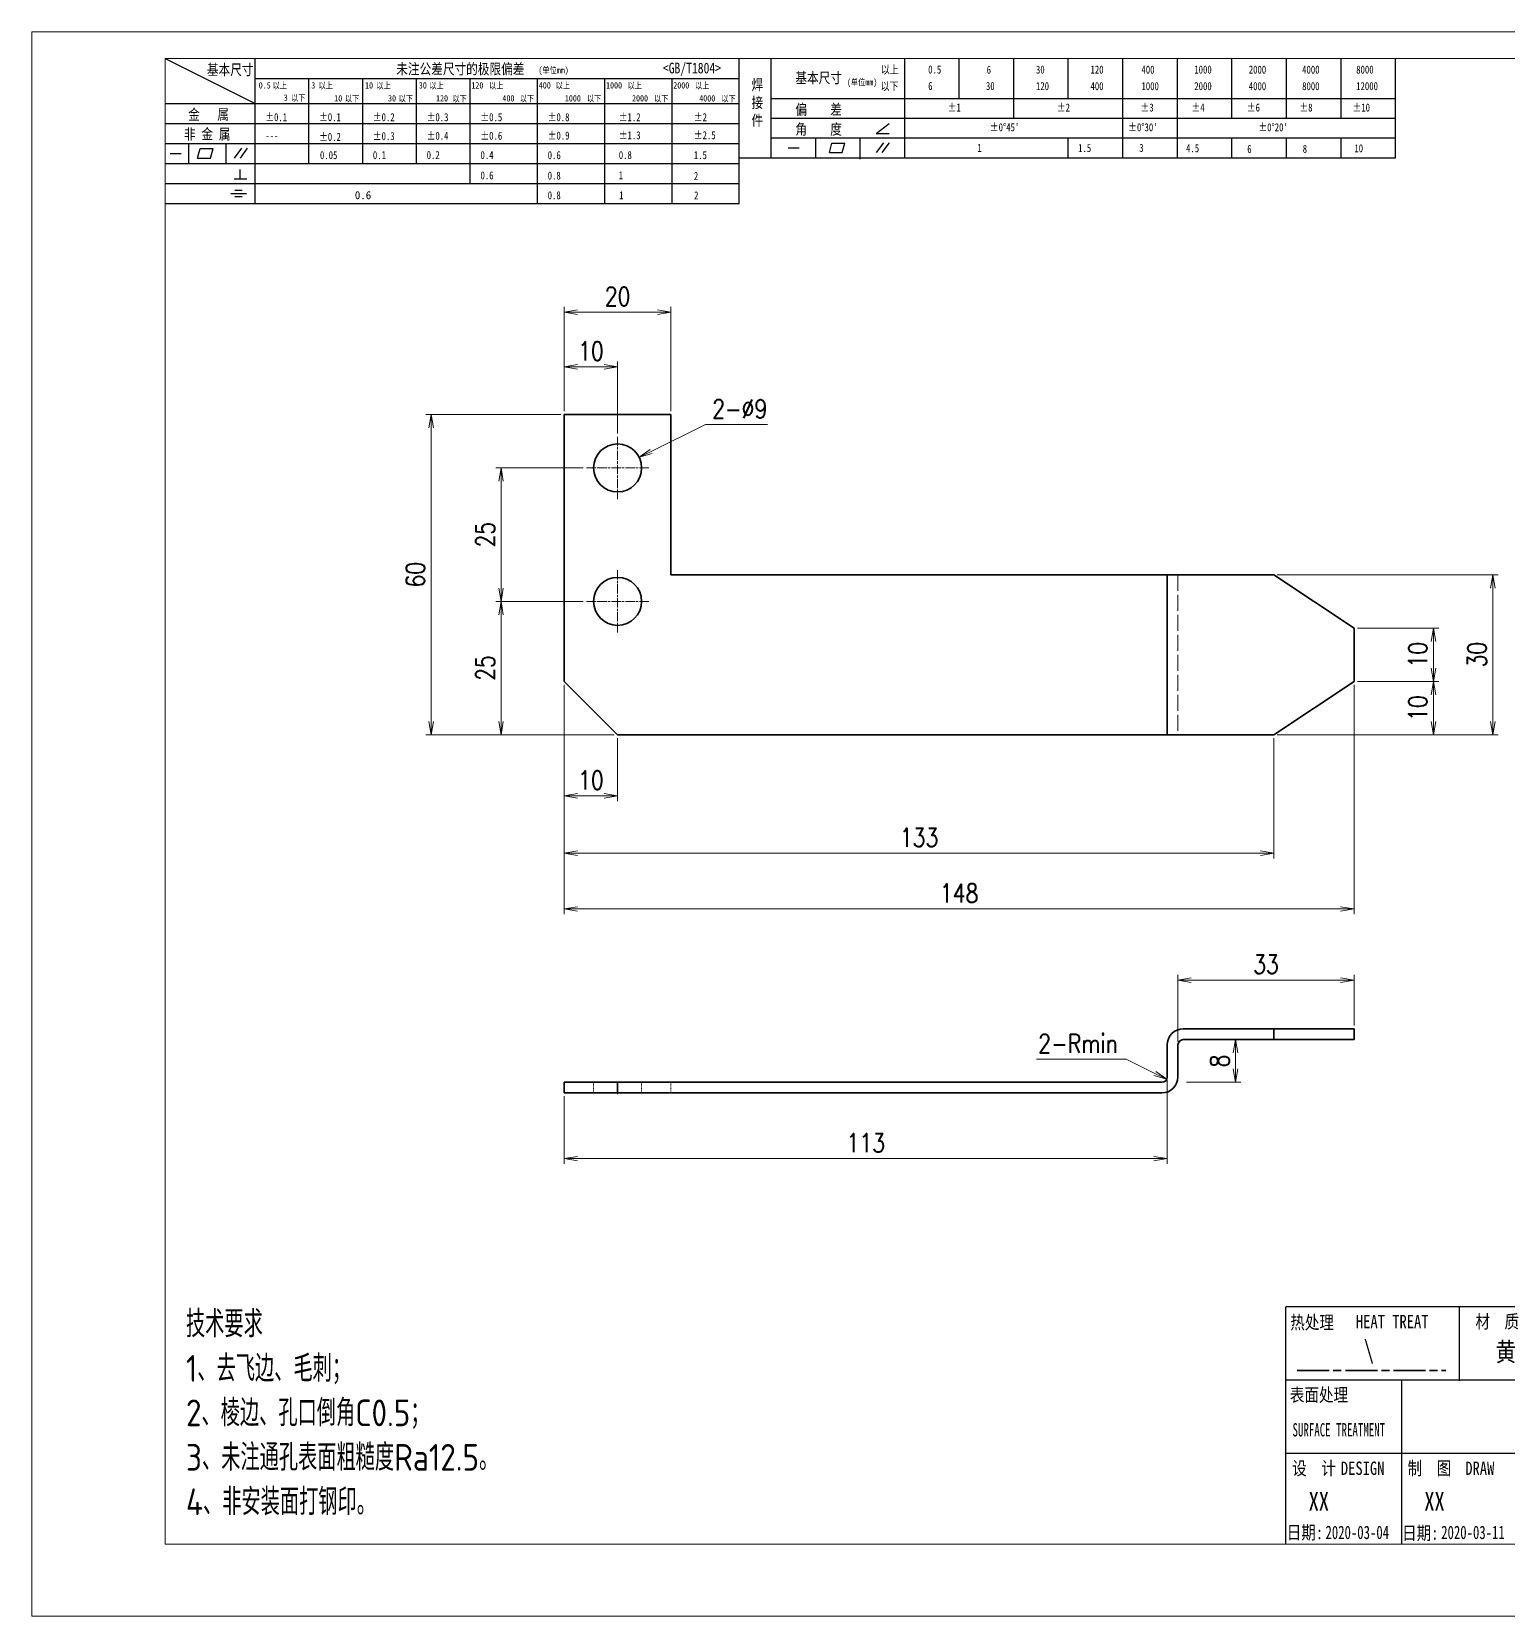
# Model space of a CAD drawing. Header units: inches. Extents: x 269 to 10986, y 1043 to 4337.
# Drawn here: x 9308.4 to 9585.1, y 2402.5 to 2699.5 of the extents above; entities that cross this region are included whole.
import ezdxf
from ezdxf.enums import TextEntityAlignment as Align

# ---------------------------------------------------------------- set-up
doc = ezdxf.new("R2010")
doc.units = ezdxf.units.IN
doc.header["$MEASUREMENT"] = 0
doc.linetypes.add('AM_ISO02W050x2', pattern=[3.75, 3, -0.75])
doc.linetypes.add('AM_ISO08W050x2', pattern=[9, 6, -0.75, 1.5, -0.75])
for name, color, linetype, lineweight in [('中心线', 2, 'AM_ISO08W050x2', 18), ('图框', 7, 'Continuous', 18), ('标注线', 3, 'Continuous', 18), ('热处理', 7, 'Continuous', 20), ('粗实线', 7, 'Continuous', 35), ('粗点划线', 6, 'AM_ISO08W050x2', 35), ('虚线', 1, 'AM_ISO02W050x2', 18)]:
    doc.layers.add(name, color=color, linetype=linetype, lineweight=lineweight)
doc.layers.add('图\\M+19E79\\M+195B6\\M+18E9A', color=7, linetype='Continuous')
doc.layers.add('材质', color=7, linetype='Continuous')
doc.layers.add('打印', color=7, linetype='Continuous', lineweight=15, plot=False)
doc.layers.add('打印-禁用', color=7, linetype='Continuous', lineweight=15, plot=False)
doc.styles.add('DIM', font='romans.shx', dxfattribs={"width": 0.8, "bigfont": 'bigfont.shx'})
doc.styles.add('国标', font='simfang.ttf', dxfattribs={"width": 0.8})
doc.styles.add('机械长仿宋', font='gbenor.shx', dxfattribs={"height": 1, "bigfont": 'gbcbig.shx'})
doc.dimstyles.new('XR 1-1$0', dxfattribs={"dimtxt": 3.5, "dimasz": 2.5, "dimexe": 1, "dimexo": 0.625, "dimgap": 1.2, "dimtad": 1, "dimzin": 9, "dimdsep": 46, "dimtxsty": 'DIM', "dimblk": 'OPEN', "dimcen": 0, "dimclrd": 8, "dimclre": 8, "dimclrt": 2, "dimazin": 2, "dimtfac": 0.5, "dimtmove": 0, "dimatfit": 3, "dimldrblk": 'OPEN', "dimfxl": 0, "dimtolj": 2, "dimlwd": 18, "dimlwe": 18, "dimarcsym": 0})
doc.dimstyles.new('XR 1-1$3', dxfattribs={"dimtxt": 3.5, "dimasz": 2.5, "dimexe": 1, "dimexo": 0.625, "dimgap": 1.2, "dimtad": 1, "dimtoh": 1, "dimdsep": 46, "dimtxsty": 'DIM', "dimblk": 'OPEN', "dimcen": 0, "dimclrd": 8, "dimclre": 8, "dimclrt": 2, "dimazin": 2, "dimtfac": 0.5, "dimtofl": 0, "dimtmove": 0, "dimatfit": 3, "dimldrblk": 'OPEN', "dimfxl": 0, "dimtolj": 2, "dimlwd": 18, "dimlwe": 18, "dimarcsym": 0})
doc.dimstyles.new('XR 1-1$4', dxfattribs={"dimtxt": 3.5, "dimasz": 2.5, "dimexe": 1, "dimexo": 0.625, "dimgap": 1.2, "dimtad": 1, "dimtoh": 1, "dimdsep": 46, "dimtxsty": 'DIM', "dimblk": 'OPEN', "dimcen": 0, "dimclrd": 8, "dimclre": 8, "dimclrt": 2, "dimazin": 2, "dimtfac": 0.5, "dimtofl": 0, "dimtmove": 0, "dimatfit": 3, "dimldrblk": 'OPEN', "dimfxl": 0, "dimtolj": 2, "dimlwd": 18, "dimlwe": 18, "dimarcsym": 0})

# ---------------------------------------------------------------- blocks, each defined once
blk = doc.blocks.new('GZDEH零件A3图框V01版')
at = {"layer": '图\\M+19E79\\M+195B6\\M+18E9A', "color": 9}
for p, q in [((2882.49, -1554.46), (2899.37, -1562.92)), ((2899.37, -1581.67), (2899.37, -1554.46)), ((2990.09, -1581.67), (2990.09, -1554.46)), ((2996.09, -1573.08), (2996.09, -1554.46)), ((3021.09, -1561.98), (3021.09, -1554.46)), ((3031.31, -1561.98), (3031.31, -1554.46)), ((3041.53, -1561.98), (3041.53, -1554.46)), ((3051.75, -1561.98), (3051.75, -1554.46)), ((3061.98, -1561.98), (3061.98, -1554.46)), ((3072.2, -1561.98), (3072.2, -1554.46)), ((3082.42, -1561.98), (3082.42, -1554.46)), ((3092.64, -1561.98), (3092.64, -1554.46)), ((3102.86, -1561.98), (3102.86, -1554.46)), ((3113.09, -1573.08), (3113.09, -1554.46)), ((2899.37, -1558.24), (2990.09, -1558.24)), ((2909.45, -1574.17), (2909.45, -1558.24)), ((2919.53, -1574.17), (2919.53, -1558.24)), ((2929.61, -1574.17), (2929.61, -1558.24)), ((2939.69, -1577.92), (2939.69, -1558.24)), ((2952.29, -1581.67), (2952.29, -1558.24)), ((2964.89, -1581.67), (2964.89, -1558.24)), ((2977.49, -1581.67), (2977.49, -1558.24)), ((2996.09, -1561.98), (3113.09, -1561.98)), ((3021.09, -1573.08), (3021.09, -1561.98)), ((3041.53, -1565.68), (3041.53, -1561.98)), ((3061.98, -1573.08), (3061.98, -1561.98)), ((3072.2, -1573.08), (3072.2, -1561.98)), ((3082.42, -1565.68), (3082.42, -1561.98)), ((3092.64, -1565.68), (3092.64, -1561.98)), ((3102.86, -1565.68), (3102.86, -1561.98)), ((2882.49, -1562.92), (2990.09, -1562.92)), ((2882.49, -1566.67), (2990.09, -1566.67)), ((2996.09, -1565.68), (3113.09, -1565.68)), ((3015.75, -1568.51), (3018.15, -1566.66)), ((2882.49, -1570.42), (2990.09, -1570.42)), ((2886.92, -1574.12), (2886.92, -1570.42)), ((2893.91, -1574.12), (2893.91, -1570.42)), ((2996.09, -1569.38), (3113.09, -1569.38)), ((3004.42, -1573.08), (3004.42, -1569.38)), ((3006.97, -1572.12), (3007.45, -1570.33)), ((3007.45, -1570.33), (3009.86, -1570.33)), ((3009.39, -1572.12), (3009.86, -1570.33)), ((3012.75, -1573.08), (3012.75, -1569.38)), ((3015.75, -1568.51), (3018.15, -1568.51)), ((3015.81, -1572.12), (3017.15, -1570.26)), ((3016.89, -1572.12), (3018.23, -1570.26)), ((3051.75, -1573.08), (3051.75, -1569.38)), ((3082.42, -1573.08), (3082.42, -1569.48)), ((3092.64, -1573.08), (3092.64, -1569.38)), ((3102.86, -1573.08), (3102.86, -1569.38)), ((2883.43, -1572.27), (2885.49, -1572.27)), ((2888.59, -1573.16), (2889.07, -1571.37)), ((2888.59, -1573.16), (2891, -1573.16)), ((2889.07, -1571.37), (2891.48, -1571.37)), ((2891, -1573.16), (2891.48, -1571.37)), ((2895.52, -1573.16), (2896.85, -1571.3)), ((2896.6, -1573.16), (2897.94, -1571.3)), ((2990.09, -1573.08), (3113.09, -1573.08)), ((2999.26, -1571.23), (3001.32, -1571.23)), ((3006.97, -1572.12), (3009.39, -1572.12)), ((3012.75, -1573.33), (3012.75, -1573.08)), ((2882.49, -1574.17), (2990.09, -1574.17)), ((2895.42, -1577.05), (2897.81, -1577.05)), ((2896.58, -1577.05), (2896.58, -1575.28)), ((2882.49, -1577.92), (2990.09, -1577.92)), ((2894.79, -1579.77), (2897.77, -1579.77)), ((2895.57, -1579.17), (2896.92, -1579.17)), ((2882.49, -1581.67), (2990.09, -1581.67)), ((2895.57, -1580.37), (2896.93, -1580.37)), ((3272.49, -1788.46), (3092.49, -1788.46)), ((3124.99, -1788.46), (3124.99, -1802.35)), ((3181.99, -1802.21), (3092.49, -1802.21)), ((3114.17, -1802.21), (3114.17, -1815.96)), ((3181.99, -1815.96), (3092.49, -1815.96)), ((3114.17, -1815.96), (3114.17, -1832.96)), ((3114.17, -1815.96), (3114.17, -1832.96))]:
    blk.add_line(p, q, dxfattribs=at)
at = {"layer": '图\\M+19E79\\M+195B6\\M+18E9A', "color": 7}
blk.add_line((3272.49, -1788.46), (3092.49, -1788.46), dxfattribs=at)
at = {"layer": '图\\M+19E79\\M+195B6\\M+18E9A', "color": 9, "linetype": 'Continuous'}
blk.add_line((3092.49, -1832.96), (3092.49, -1788.46), dxfattribs=at)
at = {"layer": '图框', "linetype": 'Continuous'}
for p, q in [((2882.49, -1554.46), (2882.49, -1832.96)), ((3272.49, -1554.46), (2882.49, -1554.46)), ((2882.49, -1832.96), (3272.49, -1832.96))]:
    blk.add_line(p, q, dxfattribs=at)
at = {"layer": '打印-禁用', "linetype": 'Continuous'}
for p, q in [((2857.49, -1549.46), (2857.49, -1846.46)), ((3277.49, -1549.46), (2857.49, -1549.46)), ((2857.49, -1846.46), (3277.49, -1846.46))]:
    blk.add_line(p, q, dxfattribs=at)
at = {"layer": '图\\M+19E79\\M+195B6\\M+18E9A', "color": 9, "style": '国标'}
for s, height, width, p in [('基本尺寸', 2, 0.8, (2890.33, -1557.58)), ('未注公差尺寸的极限偏差', 2, 0.8, (2925.81, -1557.44)), ('<GB/T1804>', 2, 0.8, (2975.78, -1557.27)), ('以上', 1.5, 0.8, (3016.64, -1557.33)), ('0.5', 1.5, 0.8, (3025.49, -1557.3)), ('6', 1.5, 0.8, (3036.45, -1557.34)), ('30', 1.5, 0.8, (3045.69, -1557.31)), ('120', 1.5, 0.8, (3055.91, -1557.31)), ('400', 1.5, 0.8, (3065.46, -1557.31)), ('1000', 1.5, 0.8, (3075.36, -1557.31)), ('2000', 1.5, 0.8, (3085.57, -1557.31)), ('4000', 1.5, 0.8, (3095.57, -1557.31)), ('8000', 1.5, 0.8, (3105.7, -1557.31)), ('30', 1.2, 0.8, (2930.04, -1560.11)), ('基本尺寸', 2, 0.8, (3000.6, -1559.1)), ('以下', 1.5, 0.8, (3016.58, -1560.43)), ('6', 1.5, 0.8, (3025.49, -1560.38)), ('30', 1.5, 0.8, (3036.31, -1560.39)), ('120', 1.5, 0.8, (3045.69, -1560.41)), ('400', 1.5, 0.8, (3055.91, -1560.41)), ('1000', 1.5, 0.8, (3065.46, -1560.41)), ('2000', 1.5, 0.8, (3075.36, -1560.41)), ('4000', 1.5, 0.8, (3085.57, -1560.41)), ('8000', 1.5, 0.8, (3095.57, -1560.41)), ('12000', 1.5, 0.8, (3105.7, -1560.41)), ('金   属', 2, 0.8, (2886.82, -1565.98)), ('±0.1', 1.5, 0.8, (2901.27, -1566.23)), ('±0.1', 1.5, 0.8, (2911.35, -1566.23)), ('±0.2', 1.5, 0.8, (2921.43, -1566.23)), ('±0.3', 1.5, 0.8, (2931.51, -1566.23)), ('±0.5', 1.5, 0.8, (2941.59, -1566.23)), ('±0.8', 1.5, 0.8, (2954.19, -1566.23)), ('±1.2', 1.5, 0.8, (2967.51, -1566.23)), ('±2', 1.5, 0.8, (2981.58, -1566.23)), ('偏    差', 2, 0.8, (3000.6, -1565.04)), ('±1', 1.5, 0.8, (3029.16, -1564.42)), ('±2', 1.5, 0.8, (3049.61, -1564.42)), ('±3', 1.5, 0.8, (3065.3, -1564.42)), ('±4', 1.5, 0.8, (3074.85, -1564.42)), ('±6', 1.5, 0.8, (3085.22, -1564.42)), ('±8', 1.5, 0.8, (3095.06, -1564.42)), ('±10', 1.5, 0.8, (3105.02, -1564.42)), ('非 金 属', 2, 0.8, (2886.02, -1569.65)), ('±0.3', 1.5, 0.8, (2921.43, -1569.77)), ('±0.4', 1.5, 0.8, (2931.51, -1569.71)), ('±0.6', 1.5, 0.8, (2941.59, -1569.71)), ('±0.9', 1.5, 0.8, (2954.19, -1569.68)), ('±1.3', 1.5, 0.8, (2967.51, -1569.62)), ('±2.5', 1.5, 0.8, (2981.58, -1569.61)), ('角    度', 2, 0.8, (3000.6, -1568.74)), ("±0%%D45'", 1.5, 0.8, (3037.06, -1568.12)), ("±0%%D30'", 1.5, 0.8, (3062.98, -1568.12)), ("±0%%D20'", 1.5, 0.8, (3087.38, -1568.12)), ('---', 1.5, 0.8, (2901.27, -1569.65)), ('±0.2', 1.5, 0.8, (2911.35, -1569.92)), ('1', 1.5, 0.8, (3034.69, -1571.98)), ('1.5', 1.5, 0.8, (3053.59, -1572.01)), ('3', 1.5, 0.8, (3065.05, -1571.98)), ('4.5', 1.5, 0.8, (3073.82, -1572.05)), ('6', 1.5, 0.8, (3085.28, -1572.19)), ('8', 1.5, 0.8, (3095.68, -1572.15)), ('10', 1.5, 0.8, (3105.36, -1572.06)), ('0.1', 1.5, 0.8, (2921.43, -1573.34)), ('0.2', 1.5, 0.8, (2931.51, -1573.33)), ('0.4', 1.5, 0.8, (2941.59, -1573.33)), ('0.6', 1.5, 0.8, (2954.19, -1573.35)), ('0.8', 1.5, 0.8, (2967.51, -1573.33)), ('1.5', 1.5, 0.8, (2981.58, -1573.34)), ('0.6', 1.5, 0.8, (2941.59, -1577.14)), ('0.8', 1.5, 0.8, (2954.19, -1577.17)), ('1', 1.5, 0.8, (2967.51, -1577.12)), ('2', 1.5, 0.8, (2981.58, -1577.26)), ('0.8', 1.5, 0.8, (2954.19, -1580.87)), ('1', 1.5, 0.8, (2967.59, -1580.86)), ('2', 1.5, 0.8, (2981.62, -1580.89)), ('热处理', 2.5, 0.8, (3093.35, -1792.61)), ('材  质', 2.5, 0.8, (3128.04, -1792.46)), ('表面处理', 2.5, 0.8, (3093.27, -1806.21)), ('SURFACE TREATMENT', 2.5, 0.6, (3093.77, -1812.75)), (' DESIGN', 2.5, 0.8, (3101.47, -1819.96)), (' DRAW', 2.5, 0.8, (3124.78, -1819.96))]:
    blk.add_text(s, height=height, dxfattribs=dict(at, width=width)).set_placement(p)
at = {"layer": '图\\M+19E79\\M+195B6\\M+18E9A', "color": 9, "lineweight": 15, "style": '国标', "width": 0.8}
for s, p in [('(单位mm)', (2952.44, -1557.27)), ('0.5', (2900.03, -1560.11)), ('以上', (2902.64, -1560.16)), ('3', (2909.88, -1560.11)), ('以上', (2911.25, -1560.16)), ('10', (2919.96, -1560.11)), ('以上', (2922.09, -1560.16)), ('以上', (2932.02, -1560.16)), ('120', (2939.88, -1560.11)), ('以上', (2943.21, -1560.16)), ('400', (2952.52, -1560.11)), ('以上', (2955.68, -1560.16)), ('1000', (2965.12, -1560.11)), ('以上', (2969.16, -1560.16)), ('2000', (2977.72, -1560.11)), ('以上', (2981.8, -1560.16)), ('(单位mm)', (3010.27, -1559.51)), ('3', (2904.73, -1562.41)), ('以下', (2906.1, -1562.46)), ('10', (2914.19, -1562.54)), ('以下', (2916.18, -1562.59)), ('30', (2924.27, -1562.54)), ('以下', (2926.26, -1562.59)), ('120', (2933.26, -1562.54)), ('以下', (2936.34, -1562.59)), ('400', (2945.7, -1562.54)), ('以下', (2948.94, -1562.59)), ('1000', (2957.41, -1562.54)), ('以下', (2961.54, -1562.59)), ('2000', (2969.99, -1562.54)), ('以下', (2974.14, -1562.59)), ('4000', (2982.59, -1562.54)), ('以下', (2986.74, -1562.59))]:
    blk.add_text(s, height=1.2, dxfattribs=at).set_placement(p)
at = {"layer": '图\\M+19E79\\M+195B6\\M+18E9A', "color": 9, "lineweight": 13, "style": '国标'}
blk.add_text('0.6', height=1.5, dxfattribs=at).set_placement((2918.05, -1580.85))
at = {"layer": '图\\M+19E79\\M+195B6\\M+18E9A', "color": 9, "style": '国标', "width": 0.8}
for s, p in [('HEAT TREAT', (3112.45, -1792.46)), ('设  计', (3097.79, -1819.96)), ('制  图', (3119.43, -1819.96)), ('日期:', (3096.09, -1832)), ('日期:', (3117.71, -1832.1))]:
    blk.add_text(s, height=2.5, dxfattribs=at).set_placement(p, align=Align.CENTER)
at = {"layer": '图\\M+19E79\\M+195B6\\M+18E9A', "color": 9, "style": '国标'}
for s, insert, char_height, width, attachment_point in [('焊\\P接\\P件', (2992.39, -1558.41), 2, 3.1877, 1), ('0.05', (2911.51, -1573.37), 1.5, 5.1982, 7)]:
    blk.add_mtext(s, dxfattribs=dict(at, insert=insert, char_height=char_height, width=width, attachment_point=attachment_point))
blk = doc.blocks.new('DEH A3')
at = {"layer": '图框'}
blk.add_blockref('GZDEH零件A3图框V01版', (-2857.49, 1846.46), dxfattribs=at)
blk = doc.blocks.new('_Open')
at = {"color": 0, "linetype": 'ByBlock', "lineweight": -2}
for p, q in [((-1, 0.17), (0, 0)), ((-1, -0.17), (0, 0)), ((0, 0), (-1, 0))]:
    blk.add_line(p, q, dxfattribs=at)
blk = doc.blocks.new('*D516')
at = {"layer": 'Defpoints', "color": 0, "transparency": 16777216}
for p in [(9383.26, 2627.7), (9408.2, 2627.7), (9418.2, 2567.7)]:
    blk.add_point(p, dxfattribs=at)
at = {"layer": '标注线', "color": 8, "lineweight": 18, "transparency": 16777216}
for p, q in [((9407.58, 2627.7), (9382.26, 2627.7)), ((9383.26, 2570.2), (9383.26, 2625.2)), ((9417.58, 2567.7), (9382.26, 2567.7))]:
    blk.add_line(p, q, dxfattribs=at)
at = {"layer": '标注线', "color": 8, "lineweight": 18, "transparency": 16777216, "xscale": 2.5, "yscale": 2.5, "zscale": 2.5}
for p, rotation in [((9383.26, 2627.7), 90), ((9383.26, 2567.7), 270)]:
    blk.add_blockref('_Open', p, dxfattribs=dict(at, rotation=rotation))
at = {"layer": '标注线', "color": 2, "transparency": 16777216, "insert": (9380.31, 2597.7), "char_height": 3.5, "attachment_point": 5, "rotation": 90, "style": 'DIM'}
blk.add_mtext('\\A2;60', dxfattribs=at)
blk = doc.blocks.new('*D517')
at = {"layer": 'Defpoints', "color": 0, "transparency": 16777216}
for p in [(9541.2, 2597.7), (9582.2, 2597.7), (9541.2, 2567.7)]:
    blk.add_point(p, dxfattribs=at)
at = {"layer": '标注线', "color": 8, "lineweight": 18, "transparency": 16777216}
for p, q in [((9541.83, 2597.7), (9583.2, 2597.7)), ((9582.2, 2570.2), (9582.2, 2595.2)), ((9541.83, 2567.7), (9583.2, 2567.7))]:
    blk.add_line(p, q, dxfattribs=at)
at = {"layer": '标注线', "color": 8, "lineweight": 18, "transparency": 16777216, "xscale": 2.5, "yscale": 2.5, "zscale": 2.5}
for p, rotation in [((9582.2, 2597.7), 90), ((9582.2, 2567.7), 270)]:
    blk.add_blockref('_Open', p, dxfattribs=dict(at, rotation=rotation))
at = {"layer": '标注线', "color": 2, "transparency": 16777216, "insert": (9579.25, 2582.7), "char_height": 3.5, "attachment_point": 5, "rotation": 90, "style": 'DIM'}
blk.add_mtext('\\A2;30', dxfattribs=at)
blk = doc.blocks.new('*D518')
at = {"layer": 'Defpoints', "color": 0, "transparency": 16777216}
for p in [(9556.2, 2577.7), (9571.11, 2577.7), (9541.83, 2567.7)]:
    blk.add_point(p, dxfattribs=at)
at = {"layer": '标注线', "color": 8, "lineweight": 18, "transparency": 16777216}
for p, q in [((9556.83, 2577.7), (9572.11, 2577.7)), ((9571.11, 2570.2), (9571.11, 2575.2)), ((9542.45, 2567.7), (9572.11, 2567.7))]:
    blk.add_line(p, q, dxfattribs=at)
at = {"layer": '标注线', "color": 8, "lineweight": 18, "transparency": 16777216, "xscale": 2.5, "yscale": 2.5, "zscale": 2.5}
for p, rotation in [((9571.11, 2577.7), 90), ((9571.11, 2567.7), 270)]:
    blk.add_blockref('_Open', p, dxfattribs=dict(at, rotation=rotation))
at = {"layer": '标注线', "color": 2, "transparency": 16777216, "insert": (9568.16, 2572.7), "char_height": 3.5, "attachment_point": 5, "rotation": 90, "style": 'DIM'}
blk.add_mtext('\\A2;10', dxfattribs=at)
blk = doc.blocks.new('*D519')
at = {"layer": 'Defpoints', "color": 0, "transparency": 16777216}
for p in [(9556.2, 2587.7), (9571.11, 2587.7), (9556.2, 2577.7)]:
    blk.add_point(p, dxfattribs=at)
at = {"layer": '标注线', "color": 8, "lineweight": 18, "transparency": 16777216}
for p, q in [((9556.83, 2587.7), (9572.11, 2587.7)), ((9571.11, 2580.2), (9571.11, 2585.2)), ((9556.83, 2577.7), (9572.11, 2577.7))]:
    blk.add_line(p, q, dxfattribs=at)
at = {"layer": '标注线', "color": 8, "lineweight": 18, "transparency": 16777216, "xscale": 2.5, "yscale": 2.5, "zscale": 2.5}
for p, rotation in [((9571.11, 2587.7), 90), ((9571.11, 2577.7), 270)]:
    blk.add_blockref('_Open', p, dxfattribs=dict(at, rotation=rotation))
at = {"layer": '标注线', "color": 2, "transparency": 16777216, "insert": (9568.16, 2582.7), "char_height": 3.5, "attachment_point": 5, "rotation": 90, "style": 'DIM'}
blk.add_mtext('\\A2;10', dxfattribs=at)
blk = doc.blocks.new('*D520')
at = {"layer": 'Defpoints', "color": 0, "transparency": 16777216}
for p in [(9408.2, 2577.7), (9556.2, 2577.7), (9408.2, 2535.05)]:
    blk.add_point(p, dxfattribs=at)
at = {"layer": '标注线', "color": 8, "lineweight": 18, "transparency": 16777216}
for p, q in [((9408.2, 2577.08), (9408.2, 2534.05)), ((9556.2, 2577.08), (9556.2, 2534.05)), ((9553.7, 2535.05), (9410.7, 2535.05))]:
    blk.add_line(p, q, dxfattribs=at)
at = {"layer": '标注线', "color": 8, "lineweight": 18, "transparency": 16777216, "xscale": 2.5, "yscale": 2.5, "zscale": 2.5, "rotation": 180}
blk.add_blockref('_Open', (9408.2, 2535.05), dxfattribs=at)
at = {"layer": '标注线', "color": 8, "lineweight": 18, "transparency": 16777216, "xscale": 2.5, "yscale": 2.5, "zscale": 2.5}
blk.add_blockref('_Open', (9556.2, 2535.05), dxfattribs=at)
at = {"layer": '标注线', "color": 2, "transparency": 16777216, "insert": (9482.2, 2538), "char_height": 3.5, "attachment_point": 5, "style": 'DIM'}
blk.add_mtext('\\A2;148', dxfattribs=at)
blk = doc.blocks.new('*D521')
at = {"layer": 'Defpoints', "color": 0, "transparency": 16777216}
for p in [(9408.2, 2577.7), (9418.2, 2567.7), (9408.2, 2556.24)]:
    blk.add_point(p, dxfattribs=at)
at = {"layer": '标注线', "color": 8, "lineweight": 18, "transparency": 16777216}
for p, q in [((9408.2, 2577.08), (9408.2, 2555.24)), ((9418.2, 2567.08), (9418.2, 2555.24)), ((9415.7, 2556.24), (9410.7, 2556.24))]:
    blk.add_line(p, q, dxfattribs=at)
at = {"layer": '标注线', "color": 8, "lineweight": 18, "transparency": 16777216, "xscale": 2.5, "yscale": 2.5, "zscale": 2.5, "rotation": 180}
blk.add_blockref('_Open', (9408.2, 2556.24), dxfattribs=at)
at = {"layer": '标注线', "color": 8, "lineweight": 18, "transparency": 16777216, "xscale": 2.5, "yscale": 2.5, "zscale": 2.5}
blk.add_blockref('_Open', (9418.2, 2556.24), dxfattribs=at)
at = {"layer": '标注线', "color": 2, "transparency": 16777216, "insert": (9413.2, 2559.19), "char_height": 3.5, "attachment_point": 5, "style": 'DIM'}
blk.add_mtext('\\A2;10', dxfattribs=at)
blk = doc.blocks.new('*D522')
at = {"layer": 'Defpoints', "color": 0, "transparency": 16777216}
for p in [(9418.2, 2636.67), (9408.2, 2627.7), (9418.2, 2623.55)]:
    blk.add_point(p, dxfattribs=at)
at = {"layer": '标注线', "color": 8, "lineweight": 18, "transparency": 16777216}
for p, q in [((9408.2, 2628.33), (9408.2, 2637.67)), ((9418.2, 2624.18), (9418.2, 2637.67)), ((9410.7, 2636.67), (9415.7, 2636.67))]:
    blk.add_line(p, q, dxfattribs=at)
at = {"layer": '标注线', "color": 8, "lineweight": 18, "transparency": 16777216, "xscale": 2.5, "yscale": 2.5, "zscale": 2.5, "rotation": 180}
blk.add_blockref('_Open', (9408.2, 2636.67), dxfattribs=at)
at = {"layer": '标注线', "color": 8, "lineweight": 18, "transparency": 16777216, "xscale": 2.5, "yscale": 2.5, "zscale": 2.5}
blk.add_blockref('_Open', (9418.2, 2636.67), dxfattribs=at)
at = {"layer": '标注线', "color": 2, "transparency": 16777216, "insert": (9413.2, 2639.62), "char_height": 3.5, "attachment_point": 5, "style": 'DIM'}
blk.add_mtext('\\A2;10', dxfattribs=at)
blk = doc.blocks.new('*D523')
at = {"layer": 'Defpoints', "color": 0, "transparency": 16777216}
for p in [(9408.2, 2646.89), (9408.2, 2628.33), (9428.2, 2627.7)]:
    blk.add_point(p, dxfattribs=at)
at = {"layer": '标注线', "color": 8, "lineweight": 18, "transparency": 16777216}
for p, q in [((9408.2, 2628.95), (9408.2, 2647.89)), ((9425.7, 2646.89), (9410.7, 2646.89)), ((9428.2, 2628.33), (9428.2, 2647.89))]:
    blk.add_line(p, q, dxfattribs=at)
at = {"layer": '标注线', "color": 8, "lineweight": 18, "transparency": 16777216, "xscale": 2.5, "yscale": 2.5, "zscale": 2.5, "rotation": 180}
blk.add_blockref('_Open', (9408.2, 2646.89), dxfattribs=at)
at = {"layer": '标注线', "color": 8, "lineweight": 18, "transparency": 16777216, "xscale": 2.5, "yscale": 2.5, "zscale": 2.5}
blk.add_blockref('_Open', (9428.2, 2646.89), dxfattribs=at)
at = {"layer": '标注线', "color": 2, "transparency": 16777216, "insert": (9418.2, 2649.84), "char_height": 3.5, "attachment_point": 5, "style": 'DIM'}
blk.add_mtext('\\A2;20', dxfattribs=at)
blk = doc.blocks.new('*D524')
at = {"layer": 'Defpoints', "color": 0, "transparency": 16777216}
for p in [(9396.36, 2592.7), (9412.35, 2592.7), (9418.2, 2567.7)]:
    blk.add_point(p, dxfattribs=at)
at = {"layer": '标注线', "color": 8, "lineweight": 18, "transparency": 16777216}
for p, q in [((9411.73, 2592.7), (9395.36, 2592.7)), ((9396.36, 2570.2), (9396.36, 2590.2)), ((9417.58, 2567.7), (9395.36, 2567.7))]:
    blk.add_line(p, q, dxfattribs=at)
at = {"layer": '标注线', "color": 8, "lineweight": 18, "transparency": 16777216, "xscale": 2.5, "yscale": 2.5, "zscale": 2.5}
for p, rotation in [((9396.36, 2592.7), 90), ((9396.36, 2567.7), 270)]:
    blk.add_blockref('_Open', p, dxfattribs=dict(at, rotation=rotation))
at = {"layer": '标注线', "color": 2, "transparency": 16777216, "insert": (9393.41, 2580.2), "char_height": 3.5, "attachment_point": 5, "rotation": 90, "style": 'DIM'}
blk.add_mtext('\\A2;25', dxfattribs=at)
blk = doc.blocks.new('*D525')
at = {"layer": 'Defpoints', "color": 0, "transparency": 16777216}
for p in [(9412.35, 2617.7), (9396.36, 2592.7), (9411.73, 2592.7)]:
    blk.add_point(p, dxfattribs=at)
at = {"layer": '标注线', "color": 8, "lineweight": 18, "transparency": 16777216}
for p, q in [((9411.73, 2617.7), (9395.36, 2617.7)), ((9396.36, 2615.2), (9396.36, 2595.2)), ((9411.1, 2592.7), (9395.36, 2592.7))]:
    blk.add_line(p, q, dxfattribs=at)
at = {"layer": '标注线', "color": 8, "lineweight": 18, "transparency": 16777216, "xscale": 2.5, "yscale": 2.5, "zscale": 2.5}
for p, rotation in [((9396.36, 2617.7), 90), ((9396.36, 2592.7), 270)]:
    blk.add_blockref('_Open', p, dxfattribs=dict(at, rotation=rotation))
at = {"layer": '标注线', "color": 2, "transparency": 16777216, "insert": (9393.41, 2605.2), "char_height": 3.5, "attachment_point": 5, "rotation": 90, "style": 'DIM'}
blk.add_mtext('\\A2;25', dxfattribs=at)
blk = doc.blocks.new('*D526')
at = {"layer": 'Defpoints', "color": 0, "transparency": 16777216}
for p in [(9408.2, 2577.7), (9541.2, 2567.7), (9408.2, 2545.49)]:
    blk.add_point(p, dxfattribs=at)
at = {"layer": '标注线', "color": 8, "lineweight": 18, "transparency": 16777216}
for p, q in [((9408.2, 2577.08), (9408.2, 2544.49)), ((9541.2, 2567.08), (9541.2, 2544.49)), ((9538.7, 2545.49), (9410.7, 2545.49))]:
    blk.add_line(p, q, dxfattribs=at)
at = {"layer": '标注线', "color": 8, "lineweight": 18, "transparency": 16777216, "xscale": 2.5, "yscale": 2.5, "zscale": 2.5, "rotation": 180}
blk.add_blockref('_Open', (9408.2, 2545.49), dxfattribs=at)
at = {"layer": '标注线', "color": 8, "lineweight": 18, "transparency": 16777216, "xscale": 2.5, "yscale": 2.5, "zscale": 2.5}
blk.add_blockref('_Open', (9541.2, 2545.49), dxfattribs=at)
at = {"layer": '标注线', "color": 2, "transparency": 16777216, "insert": (9474.7, 2548.44), "char_height": 3.5, "attachment_point": 5, "style": 'DIM'}
blk.add_mtext('\\A2;133', dxfattribs=at)
blk = doc.blocks.new('*D527')
at = {"layer": 'Defpoints', "color": 0, "transparency": 16777216}
for p in [(9422.24, 2619.7), (9414.17, 2615.71)]:
    blk.add_point(p, dxfattribs=at)
at = {"layer": '标注线', "color": 8, "lineweight": 18, "transparency": 16777216}
for p, q in [((9434.68, 2625.83), (9424.48, 2620.8)), ((9446.28, 2625.83), (9434.68, 2625.83))]:
    blk.add_line(p, q, dxfattribs=at)
at = {"layer": '标注线', "color": 8, "lineweight": 18, "transparency": 16777216, "xscale": 2.5, "yscale": 2.5, "zscale": 2.5, "rotation": 206.2563523505443}
blk.add_blockref('_Open', (9422.24, 2619.7), dxfattribs=at)
at = {"layer": '标注线', "color": 2, "transparency": 16777216, "insert": (9441.08, 2628.78), "char_height": 3.5, "attachment_point": 5, "style": 'DIM'}
blk.add_mtext('\\A2;2-%%c9', dxfattribs=at)
blk = doc.blocks.new('*D530')
at = {"layer": 'Defpoints', "color": 0, "transparency": 16777216}
for p in [(9521.2, 2503.56), (9408.2, 2500.56), (9408.2, 2488.25)]:
    blk.add_point(p, dxfattribs=at)
at = {"layer": '标注线', "color": 8, "lineweight": 18, "transparency": 16777216}
for p, q in [((9521.2, 2502.94), (9521.2, 2487.25)), ((9408.2, 2499.94), (9408.2, 2487.25)), ((9518.7, 2488.25), (9410.7, 2488.25))]:
    blk.add_line(p, q, dxfattribs=at)
at = {"layer": '标注线', "color": 8, "lineweight": 18, "transparency": 16777216, "xscale": 2.5, "yscale": 2.5, "zscale": 2.5, "rotation": 180}
blk.add_blockref('_Open', (9408.2, 2488.25), dxfattribs=at)
at = {"layer": '标注线', "color": 8, "lineweight": 18, "transparency": 16777216, "xscale": 2.5, "yscale": 2.5, "zscale": 2.5}
blk.add_blockref('_Open', (9521.2, 2488.25), dxfattribs=at)
at = {"layer": '标注线', "color": 2, "transparency": 16777216, "insert": (9464.7, 2491.2), "char_height": 3.5, "attachment_point": 5, "style": 'DIM'}
blk.add_mtext('\\A2;113', dxfattribs=at)
blk = doc.blocks.new('*D531')
at = {"layer": 'Defpoints', "color": 0, "transparency": 16777216}
for p in [(9556.2, 2521.72), (9556.2, 2512.56), (9523.2, 2509.56)]:
    blk.add_point(p, dxfattribs=at)
at = {"layer": '标注线', "color": 8, "lineweight": 18, "transparency": 16777216}
for p, q in [((9523.2, 2510.19), (9523.2, 2522.72)), ((9525.7, 2521.72), (9553.7, 2521.72)), ((9556.2, 2513.19), (9556.2, 2522.72))]:
    blk.add_line(p, q, dxfattribs=at)
at = {"layer": '标注线', "color": 8, "lineweight": 18, "transparency": 16777216, "xscale": 2.5, "yscale": 2.5, "zscale": 2.5, "rotation": 180}
blk.add_blockref('_Open', (9523.2, 2521.72), dxfattribs=at)
at = {"layer": '标注线', "color": 8, "lineweight": 18, "transparency": 16777216, "xscale": 2.5, "yscale": 2.5, "zscale": 2.5}
blk.add_blockref('_Open', (9556.2, 2521.72), dxfattribs=at)
at = {"layer": '标注线', "color": 2, "transparency": 16777216, "insert": (9539.7, 2524.67), "char_height": 3.5, "attachment_point": 5, "style": 'DIM'}
blk.add_mtext('\\A2;33', dxfattribs=at)
blk = doc.blocks.new('*D532')
at = {"layer": 'Defpoints', "color": 0, "transparency": 16777216}
for p in [(9520.2, 2503.56), (9521.1, 2503.12)]:
    blk.add_point(p, dxfattribs=at)
at = {"layer": '标注线', "color": 8, "lineweight": 18, "transparency": 16777216}
for p, q in [((9496.68, 2506.89), (9513.48, 2506.89)), ((9513.48, 2506.89), (9518.86, 2504.23))]:
    blk.add_line(p, q, dxfattribs=at)
at = {"layer": '标注线', "color": 8, "lineweight": 18, "transparency": 16777216, "xscale": 2.5, "yscale": 2.5, "zscale": 2.5, "rotation": 333.7021393967412}
blk.add_blockref('_Open', (9521.1, 2503.12), dxfattribs=at)
at = {"layer": '标注线', "color": 2, "transparency": 16777216, "insert": (9504.48, 2509.84), "char_height": 3.5, "attachment_point": 5, "style": 'DIM'}
blk.add_mtext('\\A2;2-Rmin', dxfattribs=at)
blk = doc.blocks.new('*D1253')
at = {"color": 8, "lineweight": 18, "transparency": 16777216}
for p, q in [((9524.83, 2510.56), (9534.99, 2510.56)), ((9533.99, 2508.06), (9533.99, 2505.06)), ((9524.83, 2502.56), (9534.99, 2502.56))]:
    blk.add_line(p, q, dxfattribs=at)
at = {"layer": 'Defpoints', "color": 0, "transparency": 16777216}
for p in [(9524.2, 2510.56), (9524.2, 2502.56), (9533.99, 2502.56)]:
    blk.add_point(p, dxfattribs=at)
at = {"color": 8, "lineweight": 18, "transparency": 16777216, "xscale": 2.5, "yscale": 2.5, "zscale": 2.5}
for p, rotation in [((9533.99, 2510.56), 90), ((9533.99, 2502.56), 270)]:
    blk.add_blockref('_Open', p, dxfattribs=dict(at, rotation=rotation))
at = {"color": 2, "transparency": 16777216, "insert": (9531.04, 2506.56), "char_height": 3.5, "attachment_point": 5, "rotation": 90, "style": 'DIM'}
blk.add_mtext('\\A2;8', dxfattribs=at)

msp = doc.modelspace()

# ---------------------------------------------------------------- linework, layer by layer
at = {"layer": '中心线', "ltscale": 0.2925}
for p, q in [((9418.203, 2623.554), (9418.203, 2611.854)), ((9424.053, 2617.704), (9412.353, 2617.704)), ((9418.203, 2598.554), (9418.203, 2586.854)), ((9424.053, 2592.704), (9412.353, 2592.704))]:
    msp.add_line(p, q, dxfattribs=at)
at = {"layer": '中心线', "ltscale": 0.060001}
msp.add_line((9418.203, 2500.364), (9418.203, 2502.764), dxfattribs=at)
at = {"layer": '打印'}
msp.add_lwpolyline([(9308.401, 2699.472), (9728.401, 2699.472), (9728.401, 2402.472), (9308.401, 2402.472)], close=True, dxfattribs=at)
at = {"layer": '粗实线'}
for p, q in [((9408.203, 2627.704), (9408.203, 2577.704)), ((9408.203, 2627.704), (9428.203, 2627.704)), ((9428.203, 2597.704), (9428.203, 2627.704)), ((9428.203, 2597.704), (9520.203, 2597.704)), ((9521.203, 2567.704), (9521.203, 2597.704)), ((9520.203, 2567.704), (9418.203, 2567.704)), ((9520.203, 2502.564), (9418.203, 2502.564)), ((9418.203, 2500.564), (9520.203, 2500.564))]:
    msp.add_line(p, q, dxfattribs=at)
at = {"layer": '粗实线', "ltscale": 0.025}
for p, q in [((9521.203, 2597.704), (9520.203, 2597.704)), ((9520.203, 2567.704), (9521.203, 2567.704))]:
    msp.add_line(p, q, dxfattribs=at)
at = {"layer": '粗实线', "ltscale": 0.075}
for p, q in [((9524.203, 2597.704), (9521.203, 2597.704)), ((9521.203, 2567.704), (9524.203, 2567.704))]:
    msp.add_line(p, q, dxfattribs=at)
at = {"layer": '粗实线', "ltscale": 0.425}
for p, q in [((9524.203, 2597.704), (9541.203, 2597.704)), ((9524.203, 2567.704), (9541.203, 2567.704)), ((9524.203, 2512.564), (9541.203, 2512.564)), ((9524.203, 2510.564), (9541.203, 2510.564))]:
    msp.add_line(p, q, dxfattribs=at)
at = {"layer": '粗实线', "ltscale": 0.450694}
for p, q in [((9556.203, 2587.704), (9541.203, 2597.704)), ((9541.203, 2567.704), (9556.203, 2577.704))]:
    msp.add_line(p, q, dxfattribs=at)
at = {"layer": '粗实线', "ltscale": 0.25}
for p, q in [((9556.203, 2587.704), (9556.203, 2577.704)), ((9408.203, 2502.564), (9418.203, 2502.564)), ((9418.203, 2500.564), (9408.203, 2500.564))]:
    msp.add_line(p, q, dxfattribs=at)
at = {"layer": '粗实线', "ltscale": 0.353553}
msp.add_line((9408.203, 2577.704), (9418.203, 2567.704), dxfattribs=at)
at = {"layer": '粗实线', "ltscale": 0.375}
for p, q in [((9541.203, 2512.564), (9556.203, 2512.564)), ((9556.203, 2510.564), (9541.203, 2510.564))]:
    msp.add_line(p, q, dxfattribs=at)
at = {"layer": '粗实线', "ltscale": 0.05}
for p, q in [((9541.203, 2512.564), (9541.203, 2510.564)), ((9556.203, 2512.564), (9556.203, 2510.564)), ((9408.203, 2500.564), (9408.203, 2502.564)), ((9418.203, 2500.564), (9418.203, 2502.564))]:
    msp.add_line(p, q, dxfattribs=at)
at = {"layer": '粗实线', "ltscale": 0.15}
for p, q in [((9521.203, 2509.564), (9521.203, 2503.564)), ((9523.203, 2509.564), (9523.203, 2503.564))]:
    msp.add_line(p, q, dxfattribs=at)
at = {"layer": '粗实线'}
for centre in [(9418.203, 2617.704), (9418.203, 2592.704)]:
    msp.add_circle(centre, 4.5, dxfattribs=at)
for centre, radius, start, end in [((9524.203, 2509.564), 3, 90, 180), ((9524.203, 2509.564), 1, 90, 180), ((9520.203, 2503.564), 1, 270, 0), ((9520.203, 2503.564), 3, 270, 0)]:
    msp.add_arc(centre, radius, start, end, dxfattribs=at)
at = {"layer": '粗点划线', "linetype": 'AM_ISO08W050x2'}
msp.add_line((9545.576, 2448.544), (9573.437, 2448.544), dxfattribs=at)
at = {"layer": '虚线'}
msp.add_line((9523.203, 2597.704), (9523.203, 2567.704), dxfattribs=at)
at = {"layer": '虚线', "ltscale": 0.05}
for p, q in [((9541.203, 2510.564), (9541.203, 2512.564)), ((9413.703, 2500.564), (9413.703, 2502.564)), ((9413.703, 2500.564), (9413.703, 2502.564)), ((9422.703, 2500.564), (9422.703, 2502.564)), ((9422.703, 2500.564), (9422.703, 2502.564)), ((9428.203, 2500.564), (9428.203, 2502.564))]:
    msp.add_line(p, q, dxfattribs=at)

# ---------------------------------------------------------------- block references
at = {"layer": '图框'}
msp.add_blockref('DEH A3', (9308.401, 2402.472), dxfattribs=at)

# ---------------------------------------------------------------- texts
at = {"layer": '图\\M+19E79\\M+195B6\\M+18E9A', "color": 3, "style": '国标'}
for s, height, width, p in [('XX', 3.5, 0.8, (9547.699, 2422.289)), ('XX', 3.5, 0.8, (9569.379, 2422.289)), ('2020-03-04', 2.5, 0.7, (9550.864, 2416.952)), ('2020-03-11', 2.5, 0.7, (9572.544, 2416.952))]:
    msp.add_text(s, height=height, dxfattribs=dict(at, width=width)).set_placement(p)
at = {"layer": '材质', "color": 3, "style": '国标', "width": 0.8}
msp.add_text('黄铜', height=3.5, dxfattribs=at).set_placement((9586.559, 2450.292), align=Align.CENTER)
at = {"layer": '标注线', "color": 2, "insert": (9337.314, 2421.403), "char_height": 5, "width": 114.82461, "attachment_point": 7, "style": '机械长仿宋'}
msp.add_mtext('\\A2;技术要求\\P1、去飞边、毛刺；\\P2、棱边、孔口倒角C0.5；\\P3、未注通孔表面粗糙度Ra12.5。\\P4、非安装面打钢印。', dxfattribs=at)
at = {"layer": '热处理', "color": 3, "style": '国标', "width": 0.8}
msp.add_text('\\', height=3.5, dxfattribs=at).set_placement((9558.981, 2450.669), align=Align.CENTER)

# ---------------------------------------------------------------- dimensions: what is measured, and where the dimension line sits
dim = msp.add_aligned_dim(p1=(9524.203, 2510.564), p2=(9524.203, 2502.564), distance=9.787, dimstyle='XR 1-1$0', override={"dimarcsym": 1})
dim.commit()
dim.dimension.update_dxf_attribs({"geometry": '*D1253', "text_midpoint": (9531.041, 2506.564)})
at = {"layer": '标注线'}
for base, p1, p2, picture, middle in [((9408.203, 2646.89), (9428.203, 2627.704), (9408.203, 2628.329), '*D523', (9418.203, 2649.84)), ((9418.203, 2636.669), (9408.203, 2627.704), (9418.203, 2623.554), '*D522', (9413.203, 2639.619)), ((9408.203, 2535.051), (9556.203, 2577.704), (9408.203, 2577.704), '*D520', (9482.203, 2538.001)), ((9408.203, 2556.243), (9418.203, 2567.704), (9408.203, 2577.704), '*D521', (9413.203, 2559.193)), ((9408.203, 2545.485), (9541.203, 2567.704), (9408.203, 2577.704), '*D526', (9474.703, 2548.435)), ((9556.203, 2521.723), (9523.203, 2509.564), (9556.203, 2512.564), '*D531', (9539.703, 2524.673)), ((9408.203, 2488.249), (9521.203, 2503.564), (9408.203, 2500.564), '*D530', (9464.703, 2491.199))]:
    dim = msp.add_linear_dim(base=base, p1=p1, p2=p2, dimstyle='XR 1-1$0', dxfattribs=at)
    dim.commit()
    dim.dimension.update_dxf_attribs({"geometry": picture, "text_midpoint": middle})
dim = msp.add_diameter_dim_2p(p1=(9414.168, 2615.714), p2=(9422.239, 2619.695), dimstyle='XR 1-1$3', override={"dimpost": '2-%%c<>'}, dxfattribs=at)
dim.commit()
dim.dimension.update_dxf_attribs({"geometry": '*D527', "text_midpoint": (9441.08, 2625.832), "dimtype": 163})
for base, p1, p2, picture, middle in [((9383.264, 2627.704), (9418.203, 2567.704), (9408.203, 2627.704), '*D516', (9380.314, 2597.704)), ((9396.364, 2592.704), (9412.353, 2617.704), (9411.728, 2592.704), '*D525', (9393.414, 2605.204)), ((9582.204, 2597.704), (9541.203, 2567.704), (9541.203, 2597.704), '*D517', (9579.254, 2582.704)), ((9396.364, 2592.704), (9418.203, 2567.704), (9412.353, 2592.704), '*D524', (9393.414, 2580.204)), ((9571.107, 2587.704), (9556.203, 2577.704), (9556.203, 2587.704), '*D519', (9568.157, 2582.704)), ((9571.107, 2577.704), (9541.828, 2567.704), (9556.203, 2577.704), '*D518', (9568.157, 2572.704))]:
    dim = msp.add_linear_dim(base=base, p1=p1, p2=p2, angle=90, dimstyle='XR 1-1$0', dxfattribs=at)
    dim.commit()
    dim.dimension.update_dxf_attribs({"geometry": picture, "text_midpoint": middle})
dim = msp.add_radius_dim(center=(9520.203, 2503.564), mpoint=(9521.1, 2503.121), text='2-Rmin', dimstyle='XR 1-1$4', override={"dimtmove": 1}, dxfattribs=at)
dim.commit()
dim.dimension.update_dxf_attribs({"geometry": '*D532', "text_midpoint": (9513.479, 2506.886), "dimtype": 164})

doc.saveas('drawing.dxf')
